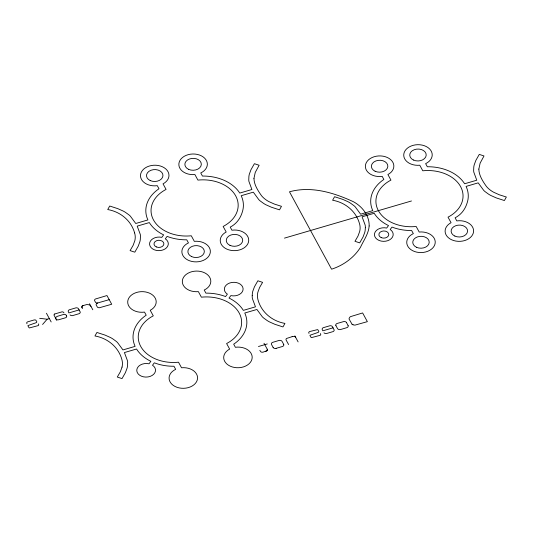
<?xml version="1.0" encoding="UTF-8"?>
<svg xmlns="http://www.w3.org/2000/svg" width="533" height="533" viewBox="0 0 533 533"><rect width="100%" height="100%" fill="white"/><g stroke="black" fill="none" stroke-linecap="round" stroke-linejoin="round"><path stroke-width="0.8" d="M90.976 306.388L90.024 305.349A3.411 2.472 -1 0 0 88.744 304.756L86.992 304.556A2.345 1.699 -1 0 0 86.346 304.663L82.688 305.755A2.059 1.492 -1 0 0 81.975 306.415A1.759 1.273 -1 0 0 81.816 306.801L82.442 308.574M122.05 367.104L120.318 371.834L117.3 377.038L122.024 378.61L125.435 372.6L127.101 368.116A33.499 24.258 -1 0 0 127.52 365.918L127.667 362.42A25.144 18.209 -1 0 0 127.487 360.801L124.416 352.56L136.541 349.008A40.794 29.542 -1 0 0 150.859 361.321L149.013 363.792A9.381 6.796 -1 0 0 136.794 370.828A9.381 6.796 -1 0 0 150.213 376.378A9.381 6.796 -1 0 0 152.518 365.238L154.323 362.826A40.794 29.542 -1 0 0 173.978 366.251L175.67 369.356A14.251 10.32 -1 0 0 174.964 386.425A14.251 10.32 -1 0 0 197.13 380.435A14.251 10.32 -1 0 0 181.533 367.77L178.502 362.207A35.571 25.757 -1 0 1 140.705 346.397A35.571 25.757 -1 0 1 153.277 315.849L150.246 310.286A14.251 10.32 -1 0 0 149.666 293.223A14.251 10.32 -1 0 0 127.973 300.072A14.251 10.32 -1 0 0 144.51 312.098L146.195 315.196A40.794 29.542 -1 0 0 135.115 346.37L122.963 349.921L117.553 342.579A25.144 18.209 -1 0 0 116.181 341.333L112.809 338.888A33.499 24.258 -1 0 0 110.438 337.502L105.021 335.09L96.906 332.452L94.954 335.977C107.526 338.175 118.339 346.883 121.824 359.335A28.582 20.7 -1 0 1 122.037 367.104M42.58 324.464L47.131 319.227L49.342 318.581M54.712 313.984L61.981 311.858A1.799 1.299 -1 0 1 62.694 311.912L63.034 312.018A1.819 1.319 -1 0 1 63.58 312.351L63.973 312.898M82.928 305.662L82.768 305.722A2.025 1.466 -1 0 0 81.975 306.415M97.706 303.03L97.059 303.31A2.392 1.732 -1 0 0 96.446 303.837L96.246 304.156A2.352 1.706 -1 0 0 96.133 304.836L97.359 307.088A2.385 1.726 -1 0 0 98.079 307.521L98.525 307.661A2.385 1.726 -1 0 0 99.471 307.734L111.71 304.243L106.973 295.549L95.42 299.013A2.305 1.672 -1 0 0 94.834 299.513L94.641 299.819A2.232 1.612 -1 0 0 94.528 300.465L95.574 302.384A2.232 1.612 -1 0 0 96.26 302.791L96.686 302.917A2.305 1.672 -1 0 0 97.586 302.984L109.218 299.666M284.462 238.124L411.483 200.968M79.204 309.886L68.904 312.911L68.224 311.412A2.399 1.739 -1 0 1 68.284 310.879L68.564 310.366A2.572 1.859 -1 0 1 69.223 309.82L76.079 307.814A2.558 1.852 -1 0 1 77.072 307.881L77.751 308.107A2.405 1.739 -1 0 1 78.298 308.46L80.25 312.052A2.405 1.739 -1 0 1 80.19 312.585L79.91 313.098A2.558 1.852 -1 0 1 79.257 313.644L72.495 315.643A2.578 1.872 -1 0 1 71.615 315.623A2.718 1.972 -1 0 1 70.996 315.463A2.432 1.766 -1 0 1 70.316 315.11L70.043 314.863M258.452 346.51L267.266 343.932M292.124 336.663L286.521 338.482A1.872 1.359 -1 0 0 286.021 339.601L286.088 339.881A4.211 3.051 -1 0 0 286.268 340.281L288.593 344.558M333.132 327.802L322.838 330.826L322.152 329.327A2.399 1.739 -1 0 1 322.212 328.794L322.498 328.281A2.572 1.859 -1 0 1 323.158 327.728L330.014 325.723A2.558 1.852 -1 0 1 331 325.796L331.686 326.023A2.405 1.739 -1 0 1 332.226 326.376L334.178 329.967A2.405 1.739 -1 0 1 334.124 330.5L333.838 331.013A2.558 1.852 -1 0 1 333.185 331.559L326.429 333.558A2.578 1.872 -1 0 1 325.55 333.538A2.718 1.972 -1 0 1 324.923 333.378A2.432 1.766 -1 0 1 324.244 333.018L323.977 332.779M264.008 343.259L267.246 349.215L267.359 350.241A1.479 1.073 -1 0 1 267.02 350.701L262.862 352.22L261.51 352.146A2.005 1.452 -1 0 1 260.97 351.913L259.824 350.381M276.107 348.349L282.37 346.517A2.372 1.719 -1 0 0 283.703 344.331M265.76 351.374L267.013 350.694A1.499 1.086 -1 0 0 267.353 350.241L267.246 349.215M39.682 318.314L47.131 319.227M352.953 324.73L353.679 324.95A3.864 2.798 -1 0 0 355.198 325.07L367.364 321.652L362.627 312.944L350.594 316.609A3.851 2.785 -1 0 0 349.808 317.222L349.182 318.261A3.851 2.785 -1 0 0 349.102 319.1L352.033 324.231M295.728 337.509L295.102 336.803A1.812 1.313 -1 0 0 294.243 336.463A3.598 2.605 -1 0 0 292.137 336.676M346.463 322.558L348.069 325.503M335.93 325.643L337.529 328.588A2.365 1.712 -1 0 0 340.514 329.541L346.77 327.682A2.372 1.719 -1 0 0 348.096 325.496M309 333.445L308.707 332.299L309.506 331.593L317.535 329.621A1.046 0.76 -1 0 1 317.861 329.8L318.747 331.279A1.319 0.959 -1 0 1 318.761 331.693L318.614 332.006A1.692 1.226 -1 0 1 318.228 332.372L310.013 335.25A0.853 0.613 -1 0 0 309.946 335.537L311.085 337.449A1.233 0.893 -1 0 0 311.472 337.622L320.226 335.297A1.852 1.339 -1 0 0 320.54 334.997L320.673 334.777A1.326 0.959 -1 0 0 320.713 334.324L320.619 334.098A10.1 7.315 -1 0 1 320.346 333.598M294.836 335.87L298.12 341.906M283.676 344.338L282.07 341.393A2.372 1.719 -1 0 0 279.072 340.454L272.816 342.306A2.365 1.712 -1 0 0 271.504 344.485L273.136 347.423M89.531 303.73L92.815 309.773M66.239 315.276L66.552 315.856M56.731 320.326L54.013 315.15A1.812 1.313 -1 0 1 54.1 314.63L54.253 314.383A1.812 1.313 -1 0 1 54.692 314.017M46.438 313.237L51.175 321.952M26.983 323.751L26.67 322.718L27.296 321.979L34.292 319.9L35.744 320.033L36.724 321.586A1.319 0.959 -1 0 1 36.744 321.992L36.597 322.305A1.692 1.226 -1 0 1 36.211 322.672L27.996 325.556A0.853 0.613 -1 0 0 27.923 325.843L29.062 327.748A1.233 0.893 -1 0 0 29.455 327.928L38.209 325.596A1.852 1.339 -1 0 0 38.523 325.297L38.649 325.077A1.326 0.959 -1 0 0 38.689 324.624L38.596 324.397A10.1 7.315 -1 0 1 38.329 323.904M82.015 307.788L81.822 307.168M134.616 232.908C131.125 220.449 120.311 211.741 107.739 209.549L109.691 206.018L117.813 208.656L123.23 211.068A33.499 24.258 -1 0 1 125.595 212.454L128.973 214.899A25.144 18.209 -1 0 1 130.345 216.151L135.755 223.494L147.907 219.936A40.794 29.542 -1 0 1 158.981 188.769L157.295 185.664A14.251 10.32 -1 0 1 140.759 173.638A14.251 10.32 -1 0 1 162.458 166.796A14.251 10.32 -1 0 1 163.031 183.852L166.063 189.415A35.571 25.757 -1 0 0 153.497 219.962A35.571 25.757 -1 0 0 191.294 235.773L194.318 241.342A14.251 10.32 -1 0 1 209.915 254.008A14.251 10.32 -1 0 1 187.756 259.991A14.251 10.32 -1 0 1 188.455 242.921L186.77 239.817A40.794 29.542 -1 0 1 167.109 236.392L165.31 238.811A9.381 6.796 -1 0 1 162.998 249.944A9.381 6.796 -1 0 1 149.586 244.4A9.381 6.796 -1 0 1 161.799 237.358L163.644 234.886A40.794 29.542 -1 0 1 149.327 222.581L137.201 226.125L140.272 234.367A25.144 18.209 -1 0 1 140.459 235.992L140.306 239.49A33.499 24.258 -1 0 1 139.886 241.682L138.227 246.173L134.809 252.182L130.085 250.61L133.103 245.407L134.842 240.669A28.582 20.7 -1 0 0 134.622 232.901M66.585 315.849A2.112 1.532 -1 0 1 65.406 317.815L58.657 319.76A2.125 1.539 -1 0 1 55.945 318.961M55.758 318.567A1.892 1.366 -1 0 1 55.785 317.681L55.918 317.421A3.471 2.512 -1 0 1 56.125 317.155A3.944 2.852 -1 0 1 57.944 316.136L63.58 314.457A2.112 1.532 -1 0 1 66.265 315.269M353.019 324.75A3.864 2.798 -1 0 1 352.093 324.244M335.897 325.65A2.365 1.712 -1 0 1 337.196 323.444L343.479 321.639A2.372 1.719 -1 0 1 346.497 322.552M276.121 348.375A2.365 1.712 -1 0 1 273.103 347.429M253.955 178.402C254.114 184.898 257.945 190.634 261.563 195.771A28.582 20.7 -1 0 0 268.699 201.514L274.402 204.079L281.471 206.324L279.519 209.855L271.404 207.217L265.987 204.805A33.499 24.258 -1 0 1 263.615 203.419L260.224 200.961A25.144 18.209 -1 0 1 258.831 199.688L253.322 192.16L241.196 195.704A40.794 29.542 -1 0 1 242.368 211.861C240.443 218.417 236.419 223.933 230.229 227.105L231.915 230.209A14.251 10.32 -1 0 1 248.451 242.235A14.251 10.32 -1 0 1 226.752 249.078A14.251 10.32 -1 0 1 226.179 232.022L223.147 226.458A35.571 25.757 -1 0 0 235.713 195.911A35.571 25.757 -1 0 0 197.923 180.101L194.891 174.538A14.251 10.32 -1 0 1 179.295 161.865A14.251 10.32 -1 0 1 201.461 155.883A14.251 10.32 -1 0 1 200.754 172.952L202.447 176.057A40.794 29.542 -1 0 1 239.75 193.073L251.902 189.521L248.931 181.46A25.144 18.209 -1 0 1 248.758 179.868L248.904 176.383A33.499 24.258 -1 0 1 249.324 174.191L250.983 169.701L254.401 163.691L259.125 165.263L255.247 172.452L253.955 178.402M478.834 169.094C478.987 175.59 482.825 181.333 486.442 186.463A28.582 20.7 -1 0 0 493.578 192.206L499.274 194.772L506.35 197.023L504.398 200.548L496.276 197.91L490.86 195.498A33.499 24.258 -1 0 1 488.495 194.112L485.103 191.653A25.144 18.209 -1 0 1 483.711 190.388L478.201 182.852L466.075 186.403A40.794 29.542 -1 0 1 467.248 202.553C465.322 209.109 461.298 214.632 455.109 217.804L456.794 220.902A14.251 10.32 -1 0 1 473.331 232.928A14.251 10.32 -1 0 1 451.631 239.777A14.251 10.32 -1 0 1 451.058 222.714L448.026 217.151A35.571 25.757 -1 0 0 460.592 186.603A35.571 25.757 -1 0 0 422.796 170.793L419.771 165.23A14.251 10.32 -1 0 1 404.174 152.565A14.251 10.32 -1 0 1 426.333 146.575A14.251 10.32 -1 0 1 425.634 163.644L427.319 166.749A40.794 29.542 -1 0 1 464.623 183.765L476.775 180.214L473.81 172.159A25.144 18.209 -1 0 1 473.63 170.56L473.784 167.082A33.499 24.258 -1 0 1 474.203 164.884L475.862 160.4L479.28 154.39L484.004 155.962L480.126 163.145L478.834 169.094M252.216 295.449L252.222 296.968A25.144 18.209 -1 0 0 252.402 298.587L255.474 306.828L243.348 310.379A40.794 29.542 -1 0 0 229.03 298.067L230.876 295.595A9.381 6.796 -1 0 0 243.088 288.56A9.381 6.796 -1 0 0 229.676 283.01A9.381 6.796 -1 0 0 227.364 294.149L225.566 296.561A40.794 29.542 -1 0 0 205.905 293.137L204.219 290.032A14.251 10.32 -1 0 0 204.919 272.963A14.251 10.32 -1 0 0 182.759 278.952A14.251 10.32 -1 0 0 198.356 291.618L201.387 297.181A35.571 25.757 -1 0 1 239.177 312.991A35.571 25.757 -1 0 1 226.612 343.538L229.643 349.102A14.251 10.32 -1 0 0 230.216 366.164A14.251 10.32 -1 0 0 251.916 359.315A14.251 10.32 -1 0 0 235.379 347.289L233.694 344.191A40.794 29.542 -1 0 0 244.767 313.018L256.919 309.466L262.329 316.809A25.144 18.209 -1 0 0 263.702 318.054L267.08 320.5A33.499 24.258 -1 0 0 269.445 321.885L274.861 324.297L282.983 326.936L284.935 323.411C272.363 321.212 261.55 312.505 258.059 300.052A28.582 20.7 -1 0 1 257.845 292.284L259.571 287.554L262.589 282.35L257.865 280.778L254.448 286.787L252.789 291.271A33.499 24.258 -1 0 0 252.369 293.47L252.216 295.449M365.352 227.698L365.185 230.183A33.499 24.258 -1 0 1 364.765 232.381L363.106 236.865L359.688 242.875L354.965 241.302L357.983 236.099L359.715 231.362A28.582 20.7 -1 0 0 359.502 223.6C355.991 211.148 345.197 202.433 332.619 200.241L334.571 196.717L342.686 199.349L348.102 201.767A33.499 24.258 -1 0 1 350.474 203.146L353.845 205.598A25.144 18.209 -1 0 1 355.218 206.844L360.628 214.186L372.78 210.628A40.794 29.542 -1 0 1 383.86 179.461L382.174 176.356A14.251 10.32 -1 0 1 365.638 164.331A14.251 10.32 -1 0 1 387.331 157.488A14.251 10.32 -1 0 1 387.911 174.544L390.942 180.107A35.571 25.757 -1 0 0 378.37 210.655A35.571 25.757 -1 0 0 416.166 226.472L419.198 232.035A14.251 10.32 -1 0 1 434.795 244.7A14.251 10.32 -1 0 1 412.629 250.683A14.251 10.32 -1 0 1 413.335 233.614L411.643 230.516A40.794 29.542 -1 0 1 391.988 227.085L390.183 229.503A9.381 6.796 -1 0 1 387.877 240.643A9.381 6.796 -1 0 1 374.459 235.093A9.381 6.796 -1 0 1 386.678 228.051L388.524 225.579A40.794 29.542 -1 0 1 374.206 213.273L362.08 216.818L365.152 225.059A25.144 18.209 -1 0 1 365.332 226.685L365.352 227.698M369.156 225.959C368.616 233.847 363.639 240.343 360.428 247.372C353.945 257.825 343.179 265.441 331.586 269.198L289.472 191.8C311.279 185.77 333.805 192.653 353.546 201.794C362.273 206.531 369.496 215.672 369.156 225.959M188.602 169.341A8.228 5.956 -1 0 0 201.314 164.57A8.228 5.956 -1 0 0 189.382 159.027A8.228 5.956 -1 0 0 188.602 169.341M229.983 245.367A8.228 5.956 -1 0 0 242.688 240.596A8.228 5.956 -1 0 0 230.756 235.06A8.228 5.956 -1 0 0 229.983 245.367M454.856 236.066A8.228 5.956 -1 0 0 467.568 231.289A8.228 5.956 -1 0 0 455.635 225.752A8.228 5.956 -1 0 0 454.856 236.066M413.481 160.033A8.228 5.956 -1 0 0 426.193 155.263A8.228 5.956 -1 0 0 414.254 149.72A8.228 5.956 -1 0 0 413.481 160.033M381.195 237.611A4.957 3.591 -1 0 0 388.77 234.633A4.957 3.591 -1 0 0 381.495 231.395A4.957 3.591 -1 0 0 381.195 237.611M375.119 171.253A8.228 5.956 -1 0 0 387.831 166.483A8.228 5.956 -1 0 0 375.892 160.939A8.228 5.956 -1 0 0 375.119 171.253M416.493 247.285A8.228 5.956 -1 0 0 429.205 242.515A8.228 5.956 -1 0 0 417.272 236.972A8.228 5.956 -1 0 0 416.493 247.285M191.62 256.593A8.228 5.956 -1 0 0 204.326 251.816A8.228 5.956 -1 0 0 192.393 246.279A8.228 5.956 -1 0 0 191.62 256.593M150.239 180.56A8.228 5.956 -1 0 0 162.951 175.79A8.228 5.956 -1 0 0 151.019 170.247A8.228 5.956 -1 0 0 150.239 180.56M156.316 246.919A4.957 3.591 -1 0 0 163.898 243.934A4.957 3.591 -1 0 0 156.615 240.703A4.957 3.591 -1 0 0 156.316 246.919"/></g></svg>
